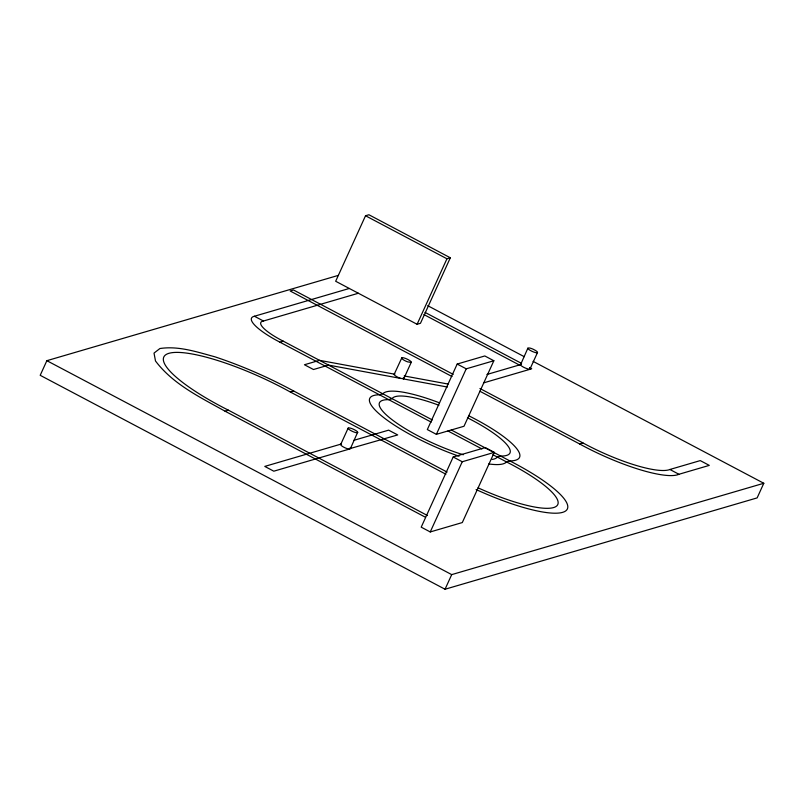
<?xml version="1.0" encoding="UTF-8"?>
<svg xmlns="http://www.w3.org/2000/svg" width="804" height="804" viewBox="0 0 804 804"><rect width="100%" height="100%" fill="white"/><g stroke="black" fill="none" stroke-linecap="round" stroke-linejoin="round"><path stroke-width="1.21" d="M338.474 275.34L46.863 360.684L40.2 375.307L445.044 589.242L757.137 497.897L763.8 483.274L533.092 361.358M365.529 215.753L335.67 281.259L417.095 324.283L420.462 323.298L450.32 257.782L368.905 214.758L365.529 215.753L446.944 258.777L450.32 257.782M340.685 444.522L348.142 428.14M357.76 432.502L356.021 432.642A5.276 1.186 24.5 0 1 348.755 429.165A5.276 1.186 24.5 0 1 351.338 428.411A5.276 1.186 24.5 0 1 357.71 432.15L350.293 448.883L348.564 449.024A5.276 1.186 24.5 0 1 342.202 446.24A5.276 1.186 24.5 0 1 341.559 444.27M403.286 377.729A5.276 1.186 24.5 0 1 403.588 378.855L400.01 378.192A5.276 1.186 24.5 0 1 394.161 374.362L401.859 357.74A5.276 1.186 24.5 0 1 405.427 358.403L406.683 358.916A5.276 1.186 24.5 0 1 411.045 362.473L407.467 361.81A5.276 1.186 24.5 0 1 401.628 357.981M417.095 324.283L446.944 258.777M403.809 378.614L411.276 362.232M457.185 364.051L427.326 429.557L436.371 434.341L463.998 426.261L493.857 360.745L484.802 355.961L457.185 364.051L466.23 368.825L493.857 360.745M436.371 434.341L466.23 368.825M453.195 456.973L421.206 527.163L430.251 531.946L462.3 522.56L494.289 452.371L485.244 447.587L453.195 456.973L462.24 461.757L494.289 452.371M430.251 531.946L462.24 461.757M529.635 368.041A5.276 1.186 24.5 0 1 526.66 368.544A5.276 1.186 24.5 0 1 520.479 364.875L527.896 348.142L529.635 348.011A5.276 1.186 24.5 0 1 533.163 349.227L535.504 350.464A5.276 1.186 24.5 0 1 535.263 352.524A5.276 1.186 24.5 0 1 527.947 348.504L527.896 348.142M530.047 368.885L537.514 352.504M445.044 589.242L451.707 574.619L763.8 483.274M394.161 374.362L394.392 374.121A5.276 1.186 24.5 0 1 394.925 374.041M520.439 364.524L521.314 364.262M431.235 422.14L279.943 342.192A46.119 10.372 24.5 0 1 254.416 316.243L349.308 288.465M254.416 316.243L263.461 321.017L358.353 293.249M279.943 342.192L283.32 341.208L432.431 420M447.084 472.069L293.782 391.066C268.486 377.418 242.115 365.81 214.819 356.785C196.98 351.981 178.609 345.69 159.895 348.534L154.016 353.097L155.494 360.986C173.001 384.252 200.196 397.297 225.04 411.186L228.416 410.191L427.467 515.535M228.416 410.191A97.314 21.889 24.5 0 1 168.94 353.318A97.314 21.889 24.5 0 1 290.405 392.05L293.782 391.066M486.933 374.473L520.449 364.654M483.948 382.774L531.745 368.785L529.695 367.699M340.836 444.15L264.757 466.41L273.802 471.194L349.237 449.114M353.941 440.311L388.644 430.15L397.689 434.934L350.253 448.521A5.276 1.186 24.5 0 0 349.881 448.039M479.867 391.236L579.573 443.929L582.94 442.934A70.651 15.889 24.5 0 0 669.893 469.486L678.938 474.27L709.299 465.385L700.254 460.602L669.893 469.486M394.372 374.141L319.51 360.333L304.435 364.745L313.48 369.518L328.555 365.106L400.683 378.413M404.181 375.95L448.17 384.061M403.276 378.895L447.406 387.036M427.728 305.681L524.228 356.674M425.055 312.404L521.585 363.418M423.909 314.565L519.324 364.986M453.185 374.362L293.52 289.993L290.143 290.978L452.019 376.523M479.928 388.493L582.94 442.934M451.295 429.969L509.887 460.933A89.867 20.221 24.5 0 1 566.036 510.651A89.867 20.221 24.5 0 1 476.099 489.535M447.928 430.964L481.918 448.923M492.882 454.712L506.51 461.918A79.335 17.849 24.5 0 1 556.73 505.947A79.335 17.849 24.5 0 1 478.068 487.827M290.405 392.05L445.908 474.229M225.04 411.186L425.195 517.113M46.863 360.684L451.707 574.619M488.762 463.938A75.475 16.974 24.5 0 0 506.51 461.918L509.887 460.933A75.465 16.974 24.5 0 0 468.601 415.688M459.024 456.22A75.475 16.974 24.5 0 1 384.031 417.819A75.475 16.974 24.5 0 1 379.458 394.784L382.835 393.789A75.465 16.974 24.5 0 1 439.567 402.884M467.466 417.789A64.923 14.603 24.5 0 1 500.641 456.049L497.264 457.034A64.873 14.593 24.5 0 1 492.249 459.426M438.904 405.256A64.923 14.603 24.5 0 0 392.061 398.673L388.684 399.658A64.873 14.593 24.5 0 0 393.648 420.894A64.873 14.593 24.5 0 0 463.295 454.762M283.32 341.208A34.672 7.799 24.5 0 1 263.461 321.017M678.938 474.27A79.435 17.869 24.5 0 1 579.573 443.929"/></g></svg>
